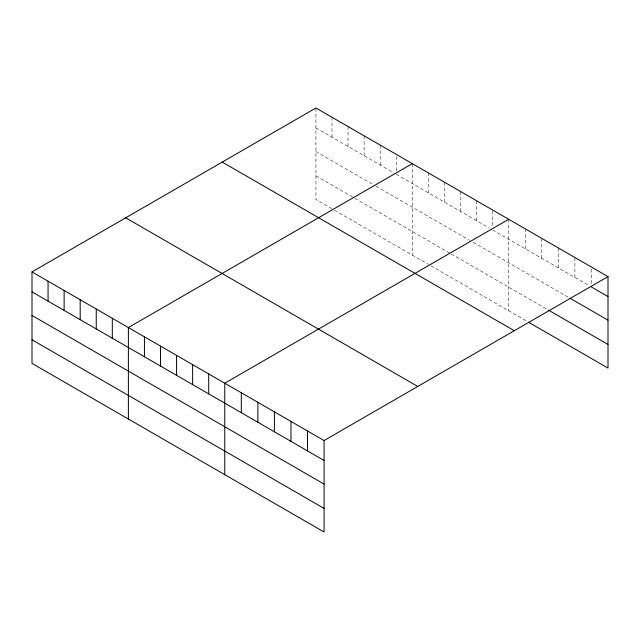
<?xml version="1.0" encoding="UTF-8"?>
<svg xmlns="http://www.w3.org/2000/svg" width="640" height="640" viewBox="0 0 640 640"><rect width="100%" height="100%" fill="white"/><g stroke="black" fill="none" stroke-linecap="round" stroke-linejoin="round"><path stroke-width="0.48" stroke-dasharray="3.2 2.4" d="M315.928 127.928L393.712 172.84M396.248 174.304L489.248 228M492.632 229.952L588.968 285.568M315.928 151.536L375.112 185.704M375.952 186.192L469.8 240.376M473.184 242.328L569.104 297.704M315.928 175.856L353.976 197.816M354.816 198.304L450.36 253.464M451.2 253.952L547.592 309.6M331.992 208.728L315.928 199.456L315.928 107.992M334.528 210.2L428.376 264.376M430.912 265.84L527.728 321.744M591.448 269.056L591.448 284.016M574.896 257.512L574.896 277.448M558.344 247.952L558.344 267.896M541.8 238.4L541.8 258.336M525.248 228.84L525.248 248.784M508.696 219.288L508.696 310.752M492.632 211.008L492.632 226.96M476.568 200.736L476.568 220.68M460.504 191.464L460.504 211.4M444.44 182.192L444.44 202.128M428.376 172.912L428.376 192.856M412.312 163.64L412.312 255.104M396.248 156.36L396.248 171.312M380.184 145.088L380.184 165.032M364.12 135.816L364.12 155.752M348.056 126.544L348.056 146.48M331.992 117.264L331.992 137.208"/><path stroke-width="0.96" d="M608 276.616L324.072 440.544L324.072 532.008L32 363.384L32 271.912L315.928 107.992L608 276.616L608 368.088L528.552 322.216M412.312 163.64L128.384 327.56L128.384 419.024M508.696 219.288L224.768 383.208L224.768 474.672M591.448 287L608 296.56M569.936 298.184L608 320.16M548.416 310.08L608 344.48M222.232 162.088L514.304 330.712M125.696 217.824L417.768 386.448M32 271.912L324.072 440.544M32 291.856L324.072 460.48M32 315.456L324.072 484.088M32 339.776L324.072 508.408M307.52 430.984L307.52 450.928M290.968 421.432L290.968 441.368M274.424 411.88L274.424 431.816M257.872 402.32L257.872 422.264M241.32 392.768L241.32 412.704M208.704 373.936L208.704 393.872M192.64 364.664L192.64 384.6M176.576 355.384L176.576 375.328M160.512 346.112L160.512 366.048M144.448 336.84L144.448 356.776M112.32 318.288L112.32 338.224M96.256 309.016L96.256 328.952M80.192 299.736L80.192 319.68M64.128 290.464L64.128 310.408M48.064 281.192L48.064 301.128"/></g></svg>
